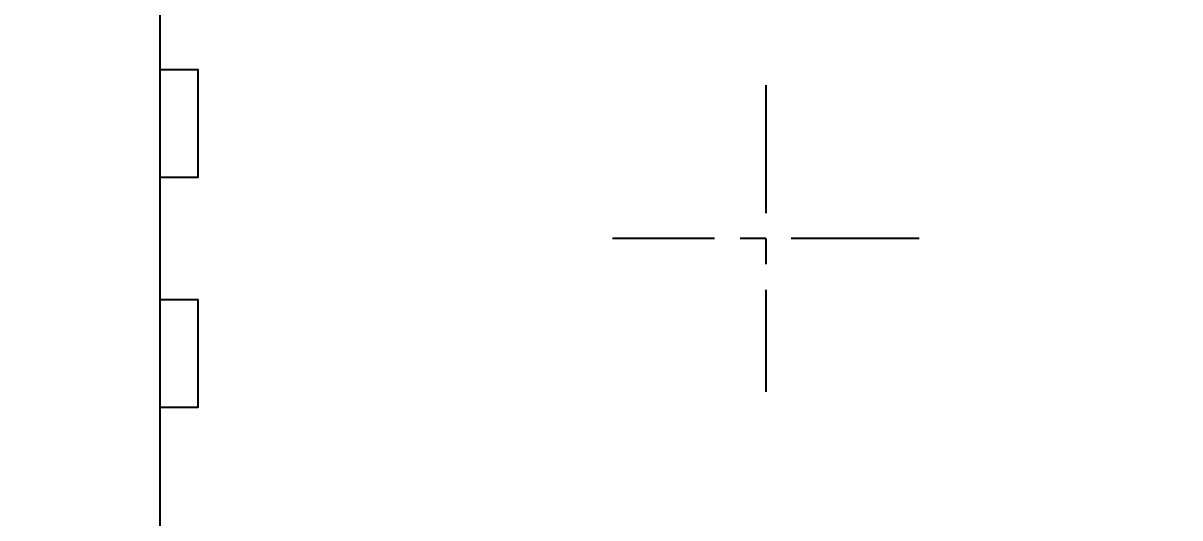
# Model space of a CAD drawing. Extents: x 255 to 461, y -61 to 88.
# Drawn here: x 274.71 to 286.03, y -11.68 to -6.84 of the extents above; entities that cross this region are included whole.
import ezdxf

# ---------------------------------------------------------------- set-up
doc = ezdxf.new("R2010")
doc.units = 0
doc.header["$MEASUREMENT"] = 0
doc.linetypes.add('CENTER', pattern=[2, 1.25, -0.25, 0.25, -0.25])
doc.layers.get('0').update_dxf_attribs({"linetype": 'CONTINUOUS'})
doc.layers.get('DEFPOINTS').update_dxf_attribs({"linetype": 'CONTINUOUS'})
doc.layers.add('CENTER', color=1, linetype='CENTER')
doc.layers.add('DIM', color=3, linetype='CONTINUOUS')
doc.styles.add('ROMANS', font='romans.shx', dxfattribs={"height": 2})
doc.dimstyles.new('RIM PLATE', dxfattribs={"dimscale": 25, "dimtxt": 0.08, "dimasz": 0.09, "dimexe": 0.04, "dimexo": 0.02, "dimgap": 0.04, "dimtad": 0, "dimtih": 1, "dimtoh": 1, "dimlfac": 0.666667, "dimzin": 0, "dimdsep": 46, "dimtxsty": 'ROMANS', "dimcen": 0.04, "dimadec": 0, "dimazin": 0, "dimtfac": 1, "dimtofl": 0, "dimtmove": 2, "dimatfit": 3, "dimfxl": 1, "dimtolj": 1, "dimtzin": 0, "dimarcsym": 0})

# ---------------------------------------------------------------- blocks, each defined once
blk = doc.blocks.new('*D0')
at = {"layer": 'DEFPOINTS', "color": 0, "linetype": 'Continuous', "transparency": 16777216}
for p in [(474.898, 379.393), (463.119, 379.168), (476.173, 379.168)]:
    blk.add_point(p, dxfattribs=at)
at = {"layer": 'DIM', "color": 0, "linetype": 'Continuous', "lineweight": -2, "transparency": 16777216}
for p, q in [((463.119, 381.643), (463.119, 383.893)), ((474.398, 379.393), (462.119, 379.393)), ((475.673, 379.168), (462.119, 379.168)), ((463.119, 376.918), (463.119, 374.668))]:
    blk.add_line(p, q, dxfattribs=at)
at = {"layer": 'DIM', "color": 0, "linetype": 'Continuous', "transparency": 16777216}
for points in [[(462.744, 381.643), (463.494, 381.643), (463.119, 379.393)], [(462.744, 376.918), (463.494, 376.918), (463.119, 379.168)]]:
    blk.add_solid(points, dxfattribs=at)
at = {"layer": 'DIM', "color": 0, "linetype": 'Continuous', "transparency": 16777216, "insert": (463.253, 390.521), "char_height": 2, "attachment_point": 5, "rotation": 90, "style": 'ROMANS'}
blk.add_mtext('\\A1;0.15Ref.', dxfattribs=at)

msp = doc.modelspace()

# ---------------------------------------------------------------- linework, layer by layer
for points in [[(276.051, -27.172), (343.551, -27.172), (343.551, 67.328), (276.051, 67.328)], [(276.051, -7.297), (276.051, -8.347), (276.426, -8.347), (276.426, -7.297)], [(276.051, -9.547), (276.051, -10.597), (276.426, -10.597), (276.426, -9.547)]]:
    msp.add_lwpolyline(points, close=True)
at = {"layer": 'CENTER'}
for p, q in [((281.976, -7.447), (281.976, -10.447)), ((283.476, -8.947), (280.476, -8.947))]:
    msp.add_line(p, q, dxfattribs=at)

# ---------------------------------------------------------------- dimensions: what is measured, and where the dimension line sits
at = {"layer": 'DIM', "linetype": 'Continuous'}
dim = msp.add_linear_dim(base=(266.342, -26.347), p1=(278.121, -26.122), p2=(279.396, -26.347), angle=90, text='<>Ref.', dimstyle='RIM PLATE', override={"dimtih": 0, "dimtoh": 0}, dxfattribs=at)
dim.commit()
dim.dimension.update_dxf_attribs({"geometry": '*D0', "text_midpoint": (266.477, -14.994), "dimtype": 128, "insert": (-196.777, -405.514)})

doc.saveas('drawing.dxf')
